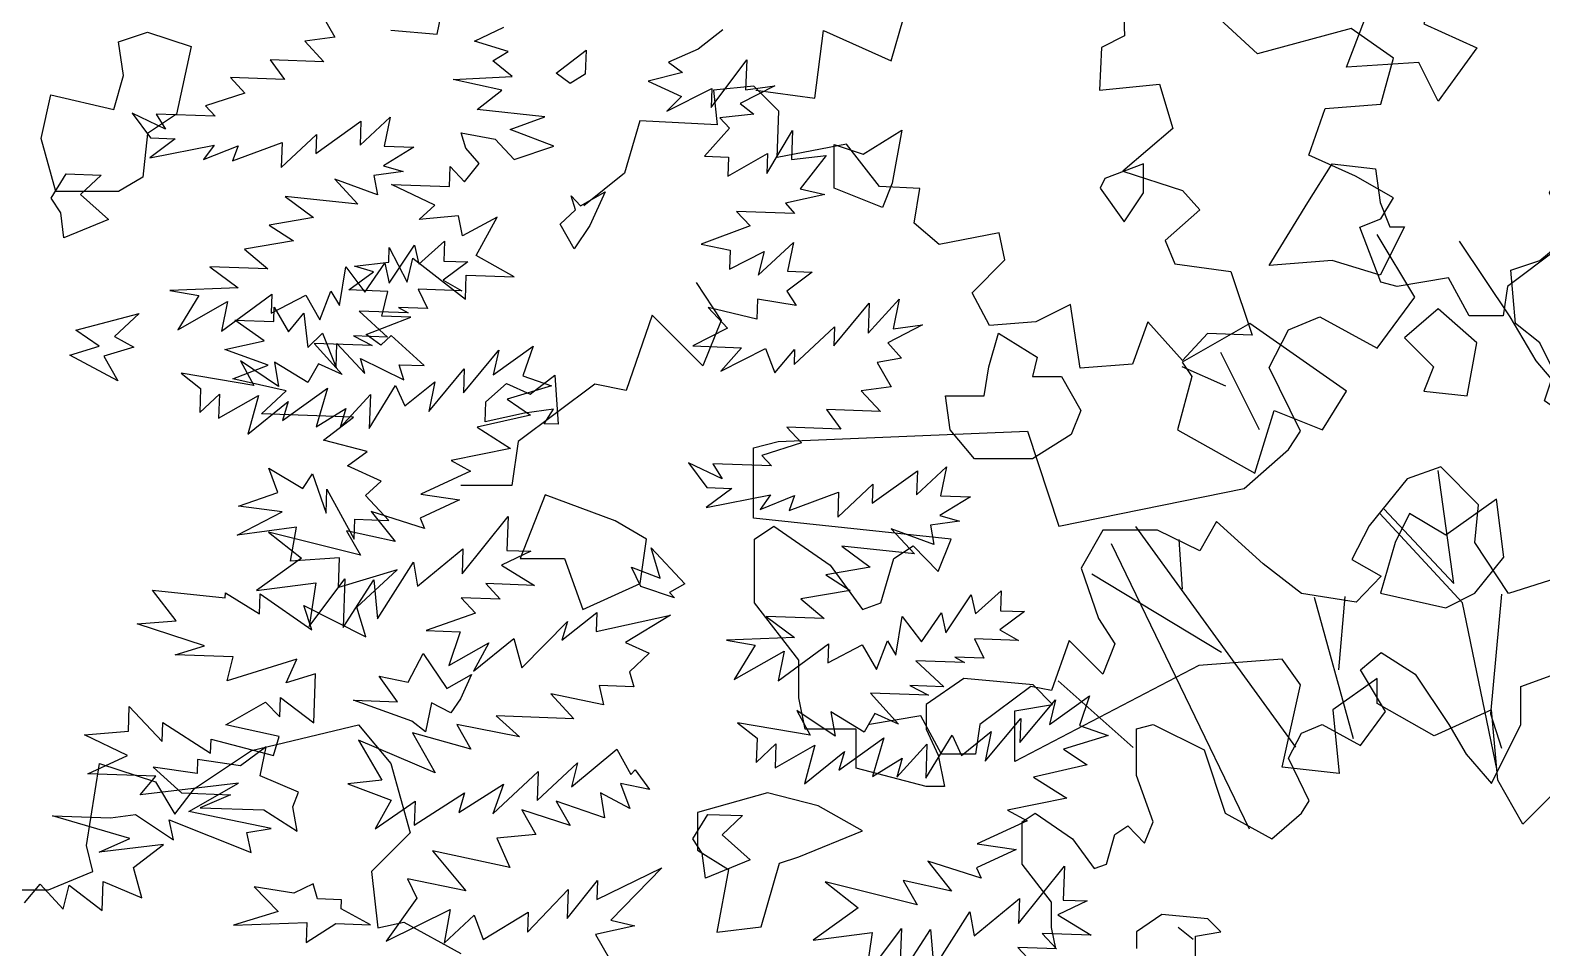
# Model space of a CAD drawing. Header units: inches. Extents: x 11.9 to 85.3, y 21.1 to 37.4.
# Drawn here: x 61.0017 to 61.3723, y 23.3661 to 23.5911 of the extents above; entities that cross this region are included whole.
import ezdxf

# ---------------------------------------------------------------- set-up
doc = ezdxf.new("R2010")
doc.units = ezdxf.units.IN
doc.header["$MEASUREMENT"] = 0
doc.layers.add('CAY', color=94, linetype='Continuous')
doc.layers.add('CAY-3', color=61, linetype='Continuous')

# ---------------------------------------------------------------- blocks, each defined once
blk = doc.blocks.new('A$C76451831')
at = {"layer": 'CAY'}
for p, q in [((1479.89, 1929.82), (1538.26, 1943.98)), ((1538.26, 1943.98), (1555.95, 1922.74)), ((1448.64, 1909.17), (1479.89, 1929.82)), ((1389.68, 1877.91), (1396.75, 1922.74)), ((1396.75, 1922.74), (1427.41, 1912.71)), ((1555.95, 1922.74), (1566.56, 1884.99)), ((1427.41, 1912.71), (1438.02, 1895.02)), ((1438.02, 1895.02), (1448.64, 1909.17)), ((1566.56, 1884.99), (1545.34, 1863.75)), ((1393.21, 1863.75), (1389.68, 1877.91)), ((1369.04, 1853.73), (1393.21, 1863.75)), ((1545.34, 1863.75), (1548.87, 1833.08)), ((1351.35, 1853.73), (1369.04, 1853.73)), ((1548.87, 1833.08), (1563.02, 1836.03)), ((1563.02, 1836.03), (1594.27, 1818.92)), ((4326.56, 1059.5), (4333.25, 1082.7)), ((4284.9, 1039.05), (4289.61, 1076.02)), ((4289.61, 1076.02), (4326.56, 1059.5)), ((4252.67, 1043.38), (4284.9, 1039.05)), ((4527.76, 857.92), (4506.64, 900.17)), ((4509.28, 881.69), (4485.53, 892.25)), ((4626.88, 837.71), (4608.4, 831.03)), ((4633.95, 774.01), (4625.31, 835.75)), ((4647.32, 816.87), (4626.88, 837.71)), ((4608.4, 831.03), (4587.57, 805.47)), ((4638.67, 763.39), (4593.47, 812.15)), ((4595.82, 814.51), (4633.95, 774.01)), ((4645.35, 796.42), (4647.32, 816.87)), ((4442.13, 803.11), (4430.34, 782.27)), ((4472, 803.11), (4442.13, 803.11)), ((4547.68, 684.5), (4460.21, 805.07)), ((4495.2, 791.7), (4472, 803.11)), ((4504.24, 807.83), (4495.2, 791.7)), ((4529.79, 784.63), (4504.24, 807.83)), ((4587.57, 805.47), (4578.14, 786.99)), ((4522.33, 639.81), (4446.85, 795.64)), ((4485.76, 770.86), (4483.84, 797.94)), ((4663.83, 768.5), (4645.35, 796.42)), ((4550.62, 768.5), (4529.79, 784.63)), ((4578.14, 786.99), (4594.25, 777.94)), ((4430.34, 782.27), (4439.77, 754.74)), ((4506.99, 736.26), (4436.23, 779.12)), ((4594.25, 777.94), (4580.49, 763.78)), ((4693.7, 777.94), (4663.83, 768.5)), ((4580.49, 763.78), (4550.62, 768.5)), ((4659.9, 768.11), (4654, 702.83)), ((5575.78, 773.95), (5583.47, 760.53)), ((4579.11, 689.01), (4557.88, 766.34)), ((4571.06, 726.82), (4574.45, 766.86)), ((4657.54, 671.77), (4638.67, 763.39)), ((5583.47, 760.53), (5567.08, 758.38)), ((4439.77, 754.74), (4448.81, 740.98)), ((5567.08, 758.38), (5577.56, 747.14)), ((5577.56, 747.14), (5548.14, 748.16)), ((5548.14, 748.16), (5555.93, 737.47)), ((4423.73, 742.87), (4414.22, 715.42)), ((4430.34, 736.26), (4423.73, 742.87)), ((4442.13, 724.46), (4430.34, 736.26)), ((4448.81, 740.98), (4442.13, 724.46)), ((5526.51, 738.49), (5534.37, 730.06)), ((5555.93, 737.47), (5526.51, 738.49)), ((5534.37, 730.06), (5512.83, 723.1)), ((4458.78, 684.36), (4417.81, 720.82)), ((5472.81, 719.06), (5482.76, 705.57)), ((5491.08, 710.26), (5472.81, 719.06)), ((5518.07, 717.48), (5485.93, 718.6)), ((5485.93, 718.6), (5491.08, 710.26)), ((5512.83, 723.1), (5518.07, 717.48)), ((4402.82, 717.77), (4374.91, 696.93)), ((4414.22, 715.42), (4402.82, 717.77)), ((5573.09, 696.97), (5597.73, 714.7)), ((5597.27, 701.57), (5613.66, 716.86)), ((5597.73, 714.7), (5597.27, 701.57)), ((5613.66, 716.86), (5610.39, 701.11)), ((4654, 702.83), (4659.9, 683.96)), ((5496.34, 705.09), (5482.38, 694.7)), ((5482.76, 705.57), (5496.34, 705.09)), ((5527.64, 693.12), (5554.72, 703.05)), ((5554.25, 689.47), (5573.45, 707.39)), ((5554.72, 703.05), (5554.25, 689.47)), ((5573.45, 707.39), (5573.09, 696.97)), ((4342.68, 701.65), (4314.77, 696.93)), ((4354.08, 680.81), (4342.68, 701.65)), ((4374.91, 696.93), (4372.55, 680.81)), ((5482.38, 694.7), (5517.52, 701.63)), ((5517.52, 701.63), (5511.8, 693.67)), ((5511.8, 693.67), (5530.64, 701.17)), ((5530.64, 701.17), (5527.64, 693.12)), ((5626.69, 700.54), (5610.01, 690.24)), ((5610.39, 701.11), (5626.69, 700.54)), ((5620.78, 687.15), (5604.85, 684.98)), ((5610.01, 690.24), (5620.78, 687.15)), ((4372.55, 680.81), (4354.08, 680.81)), ((5606.74, 674.49), (5583.48, 683.01)), ((5583.48, 683.01), (5596.14, 669.42)), ((5604.85, 684.98), (5606.74, 674.49)), ((5596.14, 669.42), (5556.41, 673.53)), ((5556.41, 673.53), (5571.87, 662.11)), ((5571.87, 662.11), (5547.71, 657.97)), ((5547.71, 657.97), (5561, 649.34)), ((5561, 649.34), (5534.11, 644.84)), ((5534.11, 644.84), (5546.87, 633.97)), ((5613.22, 626.21), (5627.08, 647.03)), ((5627.08, 647.03), (5629.44, 636.52)), ((5629.44, 636.52), (5643.47, 649.18)), ((5643.47, 649.18), (5643.09, 638.31)), ((5599.9, 621.24), (5610.88, 637.17)), ((5610.88, 637.17), (5613.22, 626.21)), ((5656.22, 637.86), (5642.73, 627.9)), ((5643.09, 638.31), (5656.22, 637.86)), ((5515.19, 635.07), (5530.65, 623.65)), ((5546.87, 633.97), (5515.19, 635.07)), ((5586.05, 614.01), (5589.51, 635.2)), ((5589.51, 635.2), (5599.9, 621.24)), ((5642.73, 627.9), (5652.95, 622.1)), ((5530.65, 623.65), (5493.44, 622.23)), ((5493.44, 622.23), (5509.21, 619.42)), ((5509.21, 619.42), (5497.68, 600.78)), ((5521.67, 599.94), (5549.11, 620.29)), ((5549.11, 620.29), (5548.75, 609.88)), ((5548.75, 609.88), (5567.67, 619.64)), ((5567.67, 619.64), (5575.36, 606.23)), ((5575.36, 606.23), (5581.34, 621.88)), ((5581.34, 621.88), (5586.05, 614.01)), ((5628.96, 622.94), (5634.03, 612.34)), ((5652.95, 622.1), (5628.96, 622.94)), ((5497.68, 600.78), (5524.95, 616.15)), ((5524.95, 616.15), (5521.67, 599.94)), ((5618.19, 612.89), (5623.52, 609.98)), ((5634.03, 612.34), (5618.19, 612.89)), ((5596.82, 610.92), (5612.19, 596.78)), ((5623.52, 609.98), (5596.82, 610.92)), ((5612.19, 596.78), (5593.63, 597.43)), ((5593.63, 597.43), (5603.87, 592.08)), ((5603.87, 592.08), (5572.18, 593.19)), ((5572.18, 593.19), (5587.46, 576.34)), ((5653.72, 566.32), (5673.11, 589.67)), ((5669.92, 576.18), (5691.77, 591.73)), ((5673.11, 589.67), (5669.92, 576.18)), ((5691.77, 591.73), (5686.22, 575.61)), ((4491.49, 579.54), (4483.4, 586.04)), ((5552.79, 569.84), (5531.98, 583.71)), ((5531.98, 583.71), (5539.21, 570.31)), ((5568.73, 572), (5550.53, 583.07)), ((5550.53, 583.07), (5552.79, 569.84)), ((5574.52, 582.23), (5568.73, 572)), ((5587.46, 576.34), (5574.52, 582.23)), ((5634.78, 556.1), (5654.18, 579.45)), ((5654.18, 579.45), (5653.72, 566.32)), ((5499.57, 577.14), (5510.15, 568.61)), ((5539.21, 570.31), (5499.57, 577.14)), ((5602.29, 546.81), (5616.7, 570.33)), ((5616.7, 570.33), (5621.75, 559.27)), ((5621.75, 559.27), (5638.07, 572.3)), ((5638.07, 572.3), (5634.78, 556.1)), ((5701.88, 570.07), (5677.61, 562.76)), ((5686.22, 575.61), (5701.88, 570.07)), ((5510.15, 568.61), (5509.69, 555.48)), ((5509.69, 555.48), (5520.47, 565.53)), ((5520.47, 565.53), (5520.01, 552.4)), ((5520.01, 552.4), (5541.74, 564.79)), ((5541.74, 564.79), (5536.02, 543.68)), ((5536.02, 543.68), (5557.94, 561.5)), ((5554.86, 551.18), (5579.49, 568.91)), ((5557.94, 561.5), (5554.86, 551.18)), ((5579.49, 568.91), (5573.32, 547.82)), ((5586.44, 547.36), (5602.93, 565.37)), ((5602.93, 565.37), (5602.29, 546.81)), ((5677.61, 562.76), (5690.45, 554.15)), ((5573.32, 547.82), (5589.52, 557.68)), ((5589.52, 557.68), (5586.44, 547.36)), ((5690.45, 554.15), (5661.22, 547.47)), ((5661.22, 547.47), (5679.4, 535.95)), ((5683.65, 539.8), (5680.11, 515.62)), ((5679.4, 535.95), (5646.99, 529.38)), ((5646.99, 529.38), (5657.66, 523.56)), ((5657.66, 523.56), (5630.49, 510.91)), ((5680.11, 515.62), (5652.4, 515.62)), ((5651.68, 507.91), (5630.03, 497.78)), ((5630.49, 510.91), (5651.68, 507.91)), ((5632.55, 492.25), (5603.42, 501.43)), ((5603.42, 501.43), (5616.44, 485.11)), ((5630.03, 497.78), (5632.55, 492.25)), ((5652.99, 467.51), (5678.1, 498.82)), ((5678.1, 498.82), (5677.45, 480.26)), ((5597.6, 477.61), (5547.29, 490.25)), ((5547.29, 490.25), (5565.37, 476.01)), ((5589.92, 491.02), (5597.6, 477.61)), ((5616.44, 485.11), (5589.92, 491.02)), ((5628.73, 460.65), (5653.46, 481.1)), ((5653.46, 481.1), (5652.99, 467.51)), ((5690.58, 479.8), (5674.45, 472.2)), ((5677.45, 480.26), (5690.58, 479.8)), ((5565.37, 476.01), (5540.74, 458.29)), ((5606.81, 442.83), (5626.47, 473.88)), ((5626.47, 473.88), (5628.73, 460.65)), ((5674.45, 472.2), (5692.64, 461.14)), ((5540.74, 458.29), (5573.06, 462.6)), ((5569.51, 438.7), (5589, 464.76)), ((5573.06, 462.6), (5569.51, 438.7)), ((5589, 464.76), (5588.07, 438.05)), ((5588.07, 438.05), (5604.84, 464.21)), ((5604.84, 464.21), (5606.81, 442.83)), ((5652.53, 454.38), (5660.39, 445.95)), ((5673.8, 453.64), (5652.53, 454.38)), ((5665.94, 462.08), (5673.8, 453.64)), ((5692.64, 461.14), (5665.94, 462.08)), ((5660.39, 445.95), (5633.33, 436.47)), ((5707.46, 431.16), (5726.57, 446.36)), ((5726.57, 446.36), (5726.2, 435.94)), ((5685.63, 416.05), (5710.54, 441.48)), ((5710.54, 441.48), (5707.46, 431.16)), ((5726.2, 435.94), (5766.85, 444.95)), ((5766.85, 444.95), (5742.31, 429.94)), ((5633.33, 436.47), (5651.88, 435.82)), ((5651.88, 435.82), (5645.8, 417.45)), ((5645.8, 417.45), (5667.53, 429.83)), ((5659.29, 414.25), (5681.21, 432.08)), ((5667.53, 429.83), (5659.29, 414.25)), ((5681.21, 432.08), (5685.63, 416.05)), ((5742.31, 429.94), (5755.24, 424.05)), ((5755.24, 424.05), (5744.47, 414)), ((5744.47, 414), (5746.9, 405.75)), ((5746.9, 405.75), (5727.89, 406.42)), ((5727.89, 406.42), (5730.24, 395.91)), ((5701.45, 401.9), (5714.12, 388.31)), ((5730.24, 395.91), (5701.45, 401.9)), ((5714.12, 388.31), (5671.57, 389.8)), ((5671.57, 389.8), (5684.32, 378.47)), ((5625.93, 380.51), (5638.32, 358.77)), ((5657.8, 371.69), (5625.93, 380.51)), ((5650.11, 385.11), (5657.8, 371.69)), ((5684.32, 378.47), (5650.11, 385.11)), ((5596.34, 376.56), (5609.18, 354.8)), ((5638.32, 358.77), (5596.34, 376.56)), ((5712.82, 351.18), (5737.55, 371.63)), ((5737.55, 371.63), (5745.22, 357.76)), ((5693.98, 343.68), (5715.99, 364.22)), ((5715.99, 364.22), (5712.82, 351.18)), ((5669.71, 336.37), (5694.53, 359.53)), ((5694.53, 359.53), (5693.98, 343.68)), ((5745.22, 357.76), (5747.58, 360.4)), ((5747.58, 360.4), (5755.36, 349.7)), ((5609.18, 354.8), (5590.52, 352.74)), ((5590.52, 352.74), (5614.23, 343.75)), ((5626.89, 330.16), (5654.25, 347.79)), ((5651.15, 337.02), (5675.71, 352.48)), ((5654.25, 347.79), (5651.15, 337.02)), ((5675.71, 352.48), (5669.71, 336.37)), ((5744.58, 339.2), (5728.57, 347.91)), ((5728.57, 347.91), (5730.81, 334.24)), ((5755.36, 349.7), (5739.62, 352.97)), ((5739.62, 352.97), (5744.58, 339.2)), ((5614.23, 343.75), (5605.53, 328.18)), ((5605.53, 328.18), (5627.35, 343.29)), ((5627.35, 343.29), (5626.89, 330.16)), ((5712.08, 329.9), (5685.64, 338.53)), ((5685.64, 338.53), (5693.33, 325.12)), ((5730.81, 334.24), (5704.39, 343.32)), ((5704.39, 343.32), (5712.08, 329.9)), ((5693.33, 325.12), (5671.96, 323.14)), ((5671.96, 323.14), (5679.1, 307.03)), ((5636.83, 316.21), (5655.1, 294.27)), ((5679.1, 307.03), (5636.83, 316.21)), ((5726.53, 289.51), (5762.02, 306.85)), ((5762.02, 306.85), (5734.29, 278.35)), ((5623.15, 300.82), (5628.22, 290.22)), ((5655.1, 294.27), (5623.15, 300.82)), ((5710.31, 279.19), (5726.89, 299.92)), ((5726.89, 299.92), (5726.53, 289.51)), ((5628.22, 290.22), (5611.54, 266.77)), ((5688.75, 271.78), (5710.86, 295.04)), ((5710.86, 295.04), (5710.31, 279.19)), ((5611.54, 266.77), (5646.58, 284.14)), ((5646.58, 284.14), (5643.22, 265.67)), ((5643.22, 265.67), (5659.62, 280.96)), ((5659.62, 280.96), (5664.59, 267.64)), ((5664.59, 267.64), (5689.13, 282.65)), ((5689.13, 282.65), (5688.75, 271.78)), ((5747.32, 275.18), (5725.86, 270.49)), ((5734.29, 278.35), (5747.32, 275.18)), ((5725.86, 270.49), (5733.55, 257.07))]:
    blk.add_line(p, q, dxfattribs=at)
for points in [[(3853.18, 599.54), (3861.69, 609.67), (3874.36, 596.08), (3877.53, 609.12), (3895.63, 595.34), (3896.18, 611.18), (3917.17, 602.29), (3912.76, 618.77), (3929.06, 631.34), (3894.02, 627.13), (3910.6, 634.71), (3868.43, 647.06), (3900.12, 645.95), (3913.77, 647.74), (3934.59, 633.87), (3932.25, 644.83), (3976.94, 626.95), (3974.6, 637.91), (3987.82, 640.17), (3942.83, 649.45), (3970.11, 664.82), (3916.42, 658.53), (3924.93, 668.66), (3887.81, 669.96), (3909.46, 680.08), (3885.84, 691.33), (3909.92, 693.21), (3910.4, 706.8), (3928.31, 687.58), (3928.67, 698), (3954.82, 681.22), (3955.09, 688.91), (3989.22, 680.02), (3992.3, 690.34), (3963.07, 696.8), (3984.8, 709.18), (3992.68, 701.2), (3993.04, 711.62), (4011.14, 697.84), (4012.07, 724.55), (3996.04, 719.67), (4001.93, 732.61), (3963.9, 720.79), (3967.08, 733.83), (3935.4, 734.94), (3951.43, 739.82), (3914.69, 751.98), (3936.05, 753.5), (3923.04, 770.27), (3962.77, 766.17), (3962.86, 768.88), (3981.49, 757.35), (3981.87, 768.22), (4010.19, 748.64), (4005.67, 761.95), (4039.52, 744.9), (4034.64, 760.94), (4056.65, 781.48), (4024.59, 771.71), (4025.16, 788.02), (3998.36, 786.23), (4001.73, 804.7), (3969.4, 800.39), (3993.86, 813.13), (3969.96, 816.24), (3991.51, 823.64), (3986.54, 836.96), (4005.19, 825.89), (4010.45, 833.86), (4017.85, 812.3), (4018.31, 825.43), (4033.22, 798.16), (4033.6, 809.03), (4052.16, 808.38), (4039.49, 821.97), (4047.92, 829.83), (4029.63, 838.18), (4040.33, 845.97), (4016.53, 852.24), (4032.83, 864.81), (3982.59, 866.57), (3996.17, 879.24), (3966.94, 885.7), (3986.24, 893.19), (3962.52, 901.72), (3983.98, 906.41), (3968.07, 917.85), (3989.34, 917.11), (3989.61, 924.8), (3997.3, 911.39), (4005.81, 921.52), (4007.87, 902.86), (4015.85, 910.74), (4023.35, 891.89), (4023.81, 905.02), (4039.1, 888.62), (4036.67, 896.87), (4060.27, 885.16), (4057.84, 893.41), (4071.42, 892.93), (4053.42, 909.43), (4047.8, 904.19), (4039.84, 909.9), (4064.19, 919.48), (4048.35, 920.03), (4051.54, 933.52), (4030.27, 934.26), (4043.76, 944.22), (4033.44, 947.3), (4052.09, 949.37), (4052.38, 957.52), (4062.14, 938.59), (4065.31, 951.63), (4093.99, 929.32), (4094.45, 942.45), (4120.7, 941.53), (4099.81, 953.14), (4111.41, 974.04), (4092.48, 963.83), (4090.14, 974.79), (4068.77, 972.81), (4077.2, 980.68), (4053.58, 991.93), (4085.26, 990.82), (4085.64, 1001.69), (4093.5, 993.26), (4101.56, 1003.4), (4094.15, 1011.82), (4091.72, 1020.07), (4110.18, 1016.7), (4120.67, 1005.45), (4142.22, 1012.86), (4118.52, 1021.85), (4137.34, 1028.9), (4100.33, 1032.91), (4113.83, 1043.32), (4087.3, 1049.23), (4119.53, 1050.83), (4108.95, 1059.36), (4117.29, 1064.51), (4098.91, 1070.13), (4115.03, 1077.73)], [(4234.61, 1076.28), (4221.11, 1065.87), (4205, 1058.72), (4212.5, 1053.02), (4193.76, 1048.24), (4212.04, 1039.89), (4204.07, 1032.01), (4228.51, 1044.3), (4228.15, 1033.89), (4247.64, 1059.95), (4247.07, 1043.65), (4263, 1045.82), (4244.08, 1036.05), (4251.59, 1030.35), (4232.94, 1028.28), (4238.18, 1022.66), (4224.5, 1007.27), (4237.63, 1006.81), (4237.26, 996.4), (4258.99, 1008.78), (4258.61, 997.92), (4272.58, 1021.46), (4272.02, 1005.61), (4291.13, 1007.66), (4276.9, 989.57), (4290.38, 986.38), (4268.92, 981.69), (4273.71, 976.08), (4242.03, 977.19), (4249.45, 969.22), (4222.82, 959.27), (4238.57, 956), (4238.21, 945.59), (4257.13, 955.36), (4253.95, 942.32), (4273.16, 960.24), (4269.89, 944.48), (4283.47, 944.01), (4269.51, 933.62), (4274.67, 925.73), (4253.49, 929.19), (4253.11, 918.32), (4226.6, 924.69), (4237.08, 913.44), (4218.16, 903.68), (4244.87, 902.74), (4233.55, 889.99), (4257.99, 902.29), (4262.97, 888.96), (4273.83, 901.73), (4273.55, 893.58), (4295.56, 914.12), (4295.2, 903.71), (4314.59, 927.06), (4314.03, 910.76), (4330.98, 929.2), (4327.7, 913), (4343.63, 915.16), (4324.71, 905.4), (4332.12, 896.98), (4318.9, 894.72), (4326.59, 881.3), (4310.2, 879.16), (4320.69, 867.91), (4291.27, 868.94), (4299.05, 858.24), (4269.63, 859.27), (4277.49, 850.83), (4255.95, 843.88), (4261.19, 838.25), (4229.06, 839.38), (4234.21, 831.04), (4215.93, 839.83), (4225.89, 826.34), (4239.46, 825.87), (4225.51, 815.47), (4260.64, 822.41), (4254.93, 814.45), (4273.77, 821.95), (4270.77, 813.89), (4297.85, 823.83), (4297.37, 810.24), (4316.58, 828.16), (4316.22, 817.74), (4340.85, 835.47), (4340.39, 822.34), (4356.79, 837.63), (4353.52, 821.88), (4369.81, 821.31), (4353.14, 811.02), (4363.91, 807.92), (4347.97, 805.76), (4349.87, 795.26), (4326.6, 803.78), (4339.27, 790.19), (4299.54, 794.3), (4315, 782.88), (4290.84, 778.74), (4304.13, 770.11), (4277.24, 765.61), (4290, 754.74), (4258.32, 755.85), (4273.78, 744.43), (4236.57, 743.01), (4252.33, 740.19), (4240.81, 721.55), (4268.08, 736.92), (4264.79, 720.71), (4292.24, 741.06), (4291.88, 730.65), (4310.8, 740.41), (4318.48, 727), (4324.47, 742.66), (4329.18, 734.79), (4332.64, 755.97), (4343.03, 742.01), (4354, 757.94), (4356.34, 746.98), (4370.21, 767.81), (4372.56, 757.3), (4386.6, 769.95), (4386.22, 759.09), (4399.34, 758.63), (4385.85, 748.67), (4396.07, 742.88), (4372.09, 743.71), (4377.15, 733.11), (4361.31, 733.66), (4366.65, 730.76), (4339.95, 731.69), (4355.31, 717.55), (4336.76, 718.2), (4346.99, 712.86), (4315.31, 713.96), (4330.58, 697.11), (4317.65, 703), (4311.85, 692.78), (4293.66, 703.84), (4295.92, 690.61), (4275.1, 704.49), (4282.34, 691.09), (4242.7, 697.91), (4253.28, 689.38), (4252.82, 676.25), (4263.59, 686.3), (4263.13, 673.17), (4284.86, 685.56), (4279.14, 664.45), (4301.06, 682.27), (4297.98, 671.95), (4322.62, 689.68), (4316.44, 668.59), (4332.65, 678.45), (4329.57, 668.13), (4346.06, 686.14), (4345.41, 667.58), (4359.83, 691.1), (4364.88, 680.04), (4381.19, 693.08), (4377.91, 676.87), (4397.3, 700.22), (4396.84, 687.09), (4416.24, 710.44), (4413.05, 696.95), (4434.89, 712.51), (4429.34, 696.38), (4445.01, 690.85), (4420.74, 683.53), (4433.58, 674.93), (4404.34, 668.24), (4422.52, 656.73), (4390.12, 650.15), (4400.79, 644.34), (4373.61, 631.69), (4394.81, 628.68), (4373.15, 618.56), (4375.68, 613.03), (4346.55, 622.2), (4359.57, 605.88), (4333.04, 611.8), (4340.73, 598.38), (4290.42, 611.02), (4308.5, 596.79), (4283.86, 579.06), (4316.19, 583.37), (4312.63, 559.47), (4332.12, 585.53), (4331.19, 558.82), (4347.96, 584.98), (4349.94, 563.61), (4369.6, 594.65), (4371.86, 581.43), (4396.59, 601.87), (4396.11, 588.29), (4421.22, 619.6), (4420.58, 601.03), (4433.7, 600.57), (4417.58, 592.98), (4435.77, 581.92), (4409.07, 582.85), (4416.93, 574.41), (4395.66, 575.16), (4403.52, 566.72)], [(4416.58, 574.63), (4414.22, 586.04), (4414.22, 599.8), (4398.11, 620.64), (4398.11, 643.85), (4405.18, 648.56), (4425.62, 634.41), (4437.41, 618.28), (4444.1, 620.64), (4448.81, 636.77), (4455.89, 641.49), (4464.93, 632.05), (4469.65, 643.85), (4460.61, 669.01), (4460.61, 694.57), (4469.65, 696.93), (4497.55, 683.17), (4508.95, 648.56), (4534.5, 634.41), (4550.62, 648.56), (4554.94, 655.25), (4543.55, 678.45), (4550.62, 692.21), (4562.02, 696.93), (4582.85, 685.53), (4596.61, 704.01), (4582.85, 726.82), (4594.25, 736.26), (4612.73, 724.46), (4631.2, 696.93), (4640.64, 680.81), (4654.39, 664.69), (4670.51, 696.93), (4670.51, 717.77), (4688.99, 724.46)], [(4492.84, 562.84), (4492.84, 581.32), (4506.6, 583.68), (4499.52, 590.76), (4474.36, 593.12), (4460.61, 583.68), (4460.61, 574.63)]]:
    blk.add_lwpolyline(points, dxfattribs=at)
for points in [[(4588.46, 1090.27), (4606.93, 1108.76), (4625.41, 1100.84), (4617.49, 1079.71), (4646.52, 1066.51), (4625.41, 1037.47), (4614.85, 1058.59), (4575.26, 1055.95)], [(3862.31, 1017.03), (3867.59, 1040.8), (3901.9, 1032.87), (3907.18, 1051.36), (3904.54, 1069.84), (3920.37, 1075.12), (3944.13, 1067.2), (3936.21, 1030.23), (3920.37, 1019.67), (3917.73, 995.91), (3904.54, 987.99), (3870.23, 987.99)], [(4143.61, 1052.71), (4159.91, 1065.28), (4159.45, 1052.15), (4151.12, 1047)], [(4709.87, 855.28), (4683.47, 873.77), (4688.75, 889.61), (4680.83, 905.45), (4667.64, 916.01), (4665, 945.06), (4680.83, 950.34), (4696.67, 963.54), (4686.11, 987.3), (4699.31, 1016.34), (4730.98, 1024.27), (4770.57, 1013.7), (4754.73, 1003.14), (4744.18, 982.02), (4778.49, 974.1), (4778.49, 947.7), (4757.37, 939.77), (4736.26, 931.85), (4704.59, 937.13), (4699.31, 921.29), (4733.62, 916.01), (4762.65, 900.17), (4757.37, 881.69), (4720.42, 873.77)], [(4295.5, 989.94), (4295.5, 1013.7), (4311.34, 1008.42), (4332.45, 1021.63), (4327.17, 992.58), (4321.89, 979.38)], [(4443.3, 995.22), (4440.66, 989.94), (4453.86, 971.46), (4464.41, 987.3), (4464.41, 1003.14)], [(4554.15, 982.02), (4567.35, 1003.14), (4591.1, 1000.5), (4593.74, 982.02), (4599.02, 968.82), (4606.93, 968.82), (4593.74, 942.42), (4567.35, 950.34), (4533.04, 947.7)], [(4145.71, 970.13), (4154.15, 977.99), (4151.7, 985.78), (4156.94, 980.16), (4170.35, 987.85), (4162.01, 969.56), (4153.4, 956.71)], [(4641.24, 876.41), (4646.52, 905.45), (4625.41, 923.93), (4606.93, 908.09), (4622.77, 892.25), (4617.49, 879.05)], [(4403.71, 886.97), (4419.55, 886.97), (4430.1, 868.49), (4424.83, 855.28), (4403.71, 842.08), (4372.04, 842.08), (4358.84, 857.92), (4356.21, 876.41), (4377.32, 876.41), (4379.96, 892.25), (4385.24, 910.73), (4406.35, 897.53)], [(4562.07, 857.92), (4575.26, 879.05), (4522.48, 916.01), (4485.53, 894.89), (4490.81, 886.97), (4482.89, 857.92), (4525.12, 834.16), (4535.67, 868.49)], [(4144.62, 860.91), (4136.93, 861.18), (4142.19, 869.16), (4126.25, 866.99), (4104.79, 862.3), (4105.17, 873.17), (4116.4, 883.2), (4129.33, 877.31), (4142.84, 887.72)], [(4208.18, 766.18), (4189.81, 772.26), (4184.75, 782.87), (4200.4, 776.88), (4195.54, 793.37), (4213.88, 773.69), (4205.56, 768.99)], [(4064.64, 698.69), (4032.87, 710.23), (4056.86, 709.39), (4046.92, 723.33), (4062.67, 720.07), (4070.91, 735.64), (4083.84, 716.61), (4097.25, 724.3), (4091.35, 710.9), (4086.1, 703.38), (4075.41, 708.74), (4072.14, 692.99)], [(5433.75, 664.66), (5428.59, 672.55), (5436.76, 685.87), (5455.77, 685.2), (5444.52, 674.72), (5459.91, 661.03), (5435.54, 651)], [(4223.4, 626.6), (4218.23, 634.49), (4226.4, 647.8), (4245.41, 647.14), (4234.17, 636.65), (4249.55, 622.97), (4225.18, 612.94)], [(4013.22, 601.66), (4010.78, 609.9), (4000.19, 604.83), (3978.56, 608.31), (3991.67, 594.7), (3967.4, 587.39), (4007.33, 588.72), (4006.95, 577.85), (4023.17, 588.16), (4042.18, 587.5), (4026.17, 596.22), (4026.34, 601.2)], [(5441.93, 600.46), (5476.69, 609.67), (5463.11, 597), (5473.78, 591.19), (5457.3, 586.32), (5464.99, 572.91), (5438.74, 586.97), (5454.77, 591.85)], [(5560.63, 340.18), (5563.63, 348.23), (5542.64, 357.13), (5545.91, 372.88), (5531.95, 362.49), (5508.51, 366.03), (5508.25, 358.33), (5484.35, 361.88), (5499.72, 347.75), (5526.42, 346.81), (5509.86, 339.69), (5544.71, 338.47), (5562.89, 326.95)]]:
    blk.add_lwpolyline(points, close=True, dxfattribs=at)
at = {"layer": 'CAY-3'}
for p, q in [((6173.4, 618.5), (6152.76, 652.71)), ((6197.57, 649.17), (6225.29, 607.88)), ((5780.93, 626.51), (5794.49, 605.87)), ((6152.76, 590.78), (6173.4, 618.5)), ((5756.87, 608.7), (5742.61, 567.53)), ((5766.78, 598.79), (5756.87, 608.7)), ((5794.49, 605.87), (5784.47, 581.1)), ((6104.41, 600.8), (6121.51, 607.88)), ((6121.51, 607.88), (6152.76, 590.78)), ((6225.29, 607.88), (6239.44, 583.7)), ((5784.47, 581.1), (5766.78, 598.79)), ((6093.8, 580.16), (6104.41, 600.8)), ((6110.9, 545.36), (6093.8, 580.16)), ((6239.44, 583.7), (6260.07, 559.51)), ((5725.51, 571.07), (5683.65, 539.8)), ((5742.61, 567.53), (5725.51, 571.07)), ((5825.74, 539.8), (5961.93, 545.34)), ((5961.93, 545.34), (5979.03, 493.44)), ((6104.41, 535.33), (6110.9, 545.36)), ((5812.18, 536.27), (5825.74, 539.8)), ((5812.18, 497.92), (5812.18, 536.27)), ((6080.24, 514.09), (6104.41, 535.33)), ((5979.03, 493.44), (6080.24, 514.09)), ((5920.07, 486.36), (5812.18, 497.92)), ((5812.76, 486.36), (5823.37, 493.44)), ((5823.37, 493.44), (5854.03, 472.2)), ((5812.76, 451.56), (5812.76, 486.36)), ((5888.82, 475.74), (5899.43, 482.82)), ((5899.43, 482.82), (5912.99, 468.66)), ((5912.99, 468.66), (5920.07, 486.36)), ((5854.03, 472.2), (5871.72, 448.02)), ((5881.74, 451.56), (5888.82, 475.74)), ((5836.93, 420.29), (5812.76, 451.56)), ((5871.72, 448.02), (5881.74, 451.56)), ((5836.93, 399.65), (5836.93, 420.29)), ((6055.48, 417.36), (5954.86, 364.85)), ((6100.88, 420.9), (6055.48, 417.36)), ((6110.9, 406.74), (6100.88, 420.9)), ((5927.14, 410.26), (5906.51, 396.11)), ((5964.88, 406.73), (5927.14, 410.26)), ((5975.49, 396.11), (5964.88, 406.73)), ((6100.88, 361.91), (6110.9, 406.74)), ((6152.76, 410.28), (6128.59, 393.17)), ((6152.76, 396.71), (6152.76, 410.28)), ((5840.47, 382.54), (5836.93, 399.65)), ((6184.01, 379.02), (6152.76, 396.71)), ((5906.51, 396.11), (5906.51, 382.54)), ((5954.86, 392.57), (5975.49, 396.11)), ((5954.86, 364.85), (5954.86, 392.57)), ((6128.59, 393.17), (6132.13, 358.37)), ((6215.26, 393.17), (6184.01, 379.02)), ((6218.8, 354.83), (6215.26, 393.17)), ((5868.18, 382.54), (5840.47, 382.54)), ((5868.18, 361.31), (5868.18, 382.54)), ((5906.51, 382.54), (5912.99, 368.38)), ((5912.99, 368.38), (5916.53, 351.28)), ((5906.51, 351.28), (5868.18, 361.31)), ((6132.13, 358.37), (6100.88, 361.91)), ((6263.61, 361.91), (6232.36, 330.65)), ((5916.53, 351.28), (5906.51, 351.28)), ((6232.36, 330.65), (6218.8, 354.83))]:
    blk.add_line(p, q, dxfattribs=at)
for points in [[(6251.88, 645.31), (6223.97, 624.47), (6221.61, 608.35), (6203.14, 608.35), (6191.74, 629.19), (6163.83, 624.47), (6154.79, 626.83), (6143.39, 656.72), (6154.79, 661.43), (6161.86, 672.84), (6141.03, 684.64), (6115.48, 696.04), (6124.52, 721.6), (6154.79, 723.96), (6161.86, 749.13), (6138.67, 765.25), (6087.57, 751.49), (6062.41, 774.69)], [(5614.12, 764.39), (5639.43, 762.29), (5642.59, 778.11)], [(6013.84, 786.54), (6014.9, 761.23), (6002.24, 754.9), (6001.19, 731.7), (6033.88, 734.86), (6041.27, 710.61), (6013.84, 687.4), (6046.54, 676.86), (6056.03, 666.31), (6037.05, 649.43), (6042.32, 636.78), (6072.91, 632.56), (6084.51, 597.75), (6060.25, 598.81), (6046.54, 584.04), (6027.55, 605.14), (6019.12, 581.93), (5990.64, 579.82), (5985.37, 614.63), (5966.38, 605.14), (5941.07, 603.03), (5931.58, 620.96), (5949.51, 638.89), (5946.34, 653.65), (5913.65, 647.32), (5899.94, 658.93), (5903.1, 677.91), (5880.95, 678.97), (5863.02, 702.17), (5825.05, 694.79), (5826.11, 720.1), (5812.4, 733.81), (5790.25, 731.7), (5792.36, 712.72), (5750.17, 714.82), (5741.73, 686.35), (5719.59, 668.42)]]:
    blk.add_lwpolyline(points, dxfattribs=at)
for points in [[(5736.7, 496.38), (5698.37, 510.54), (5684.81, 475.74), (5708.98, 475.74), (5719.01, 448.02), (5750.26, 462.17), (5753.8, 486.36)], [(6222.02, 476.63), (6218.06, 508.31), (6190.35, 488.51), (6170.56, 500.39), (6162.64, 484.55), (6154.72, 456.83), (6190.35, 448.91), (6206.19, 456.83)], [(5847.55, 340.66), (5819.83, 347.74), (5781.51, 337.12), (5781.51, 316.48), (5798.61, 305.86), (5792.12, 271.65), (5816.3, 274.6), (5826.32, 309.4), (5836.93, 312.94), (5871.72, 327.09)]]:
    blk.add_lwpolyline(points, close=True, dxfattribs=at)

msp = doc.modelspace()

# ---------------------------------------------------------------- block references
at = {"layer": 'CAY', "xscale": 0.0004489089019145984, "yscale": 0.0004489089019145984, "zscale": 0.0004489089019145984}
for p in [(58.5699, 23.24794), (59.27057, 23.10798), (60.39163, 22.54812)]:
    msp.add_blockref('A$C76451831', p, dxfattribs=at)

doc.saveas('drawing.dxf')
